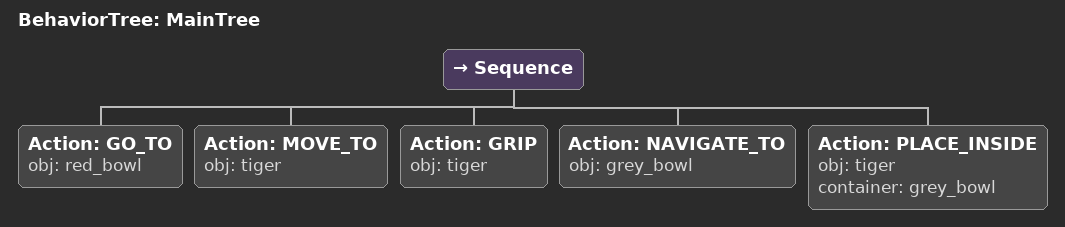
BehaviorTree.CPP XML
<root main_tree_to_execute="MainTree">
  <BehaviorTree ID="MainTree">
    <Sequence>
      <!-- Go to red_bowl -->
      <Action ID="GO_TO" obj="red_bowl" />
      <!-- Move to tiger -->
      <Action ID="MOVE_TO" obj="tiger" />
      <!-- Grip tiger -->
      <Action ID="GRIP" obj="tiger" />
      <!-- Navigate to grey_bowl -->
      <Action ID="NAVIGATE_TO" obj="grey_bowl" />
      <!-- Place tiger inside grey_bowl -->
      <Action ID="PLACE_INSIDE" obj="tiger" container="grey_bowl" />
    </Sequence>
  </BehaviorTree>
</root>
